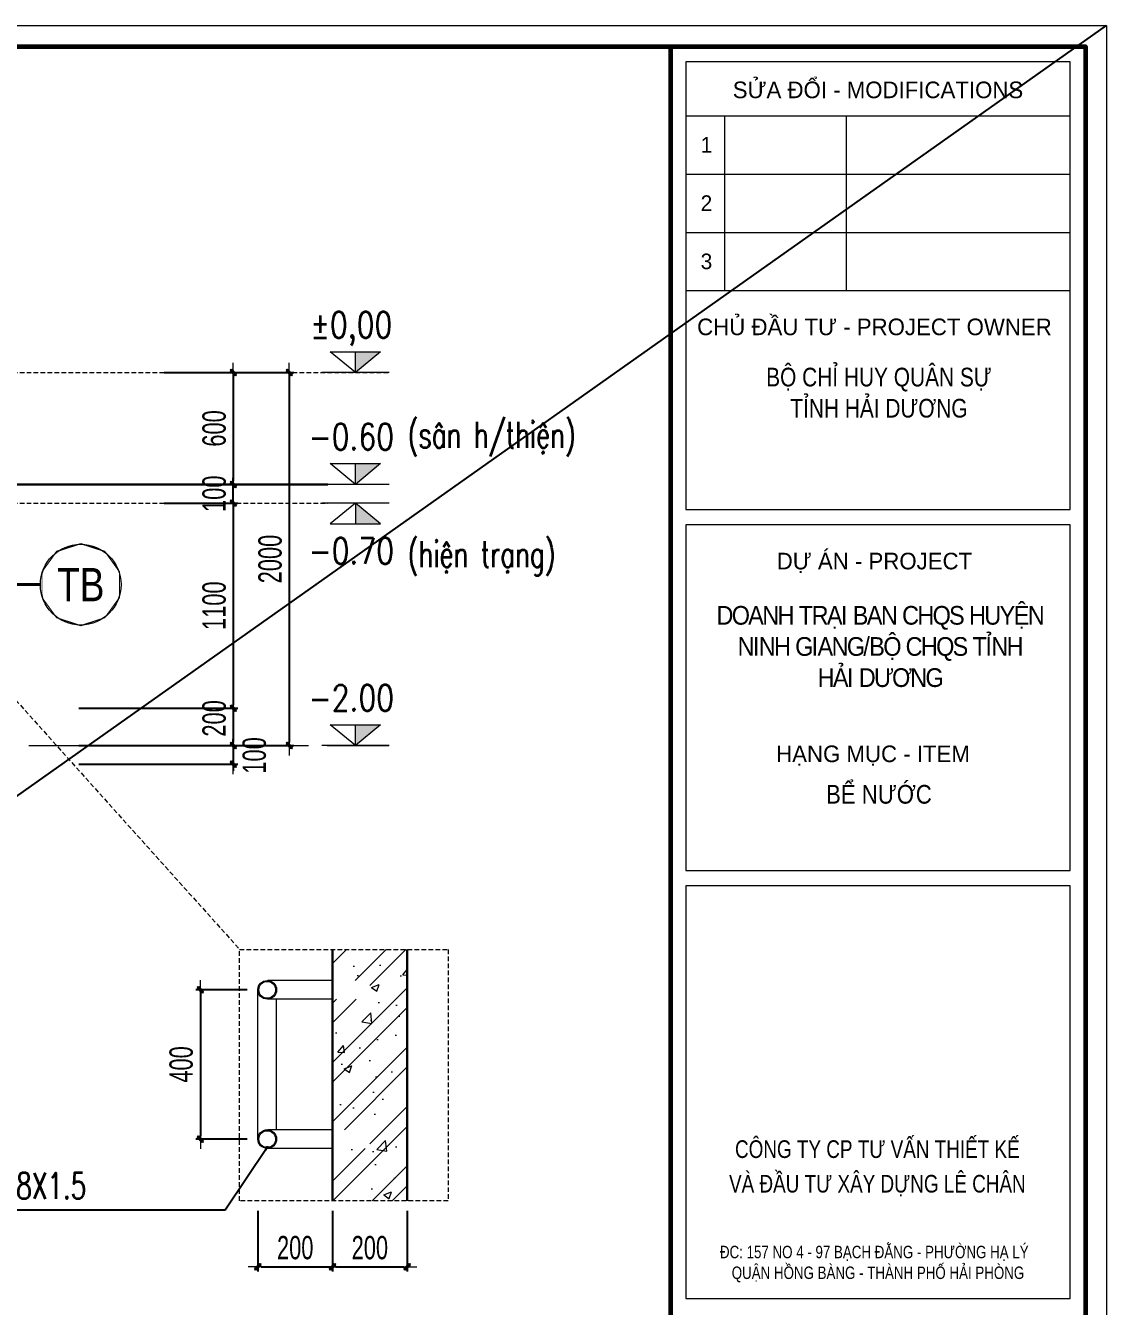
# Model space of a CAD drawing. Header units: millimetres. Extents: x -85362 to 12792, y -54701 to -36522.
# Drawn here: x -44415 to -38622, y -43387 to -36522 of the extents above; entities that cross this region are included whole.
import ezdxf
from ezdxf.enums import TextEntityAlignment as Align

# ---------------------------------------------------------------- set-up
doc = ezdxf.new("R2010")
doc.units = ezdxf.units.MM
doc.header["$MEASUREMENT"] = 0
doc.header["$PDMODE"] = 32
for name, pattern in [('CENTERX2', [4, 2.5, -0.5, 0.5, -0.5]), ('DASHDOT', [1, 0.5, -0.25, 0, -0.25]), ('HIDDEN', [0.375, 0.25, -0.125])]:
    doc.linetypes.add(name, pattern=pattern)
doc.layers.get('Defpoints').update_dxf_attribs({"color": 1})
for name, color, linetype, lineweight in [('08. Net Text', 3, 'Continuous', 13), ('Khungten_LCDI', 7, 'Continuous', 5), ('LC Dim', 8, 'Continuous', 18), ('LC Hatch', 252, 'Continuous', 9), ('LC ISO', 153, 'Continuous', 13), ('LC MANH DUT', 35, 'HIDDEN', 5), ('LC Net dam 1', 30, 'Continuous', 30), ('LC Net dam2', 6, 'Continuous', 40), ('LC Net manh', 239, 'Continuous', 5), ('LC Net thay', 7, 'Continuous', 25), ('LC Net truc', 79, 'DASHDOT', 13), ('LC Text1', 3, 'Continuous', 20), ('LC Text2', 7, 'Continuous', 25)]:
    doc.layers.add(name, color=color, linetype=linetype, lineweight=lineweight)
doc.layers.add('KCS_Plotter', color=11, linetype='Continuous', plot=False)
doc.styles.add('General text 2', font='arial.ttf')
doc.styles.add('HOATBIF', font='hoatbif.shx', dxfattribs={"width": 0.7})
doc.styles.add('Khungten', font='', dxfattribs={"width": 0.9, "height": 5000})
doc.styles.add('LC 3', font='vnsimli.shx', dxfattribs={"width": 0.75})
doc.styles.add('T1', font='Vnsimli.shx', dxfattribs={"width": 0.8})
doc.styles.add('Text Khung Ten', font='')
doc.styles.add('Title', font='', dxfattribs={"width": 0.8})
doc.styles.get('Khungten').set_extended_font_data('.VnAvantH')
doc.styles.get('Text Khung Ten').set_extended_font_data('.VnAvantH')
doc.styles.get('Title').set_extended_font_data('.VnBlackH')
doc.dimstyles.new('MONG', dxfattribs={"dimscale": 50, "dimtxt": 2.5, "dimasz": 0.35, "dimexe": 0.5, "dimexo": 0, "dimgap": 0.8, "dimtad": 1, "dimdec": 0, "dimzin": 0, "dimdsep": 46, "dimtxsty": 'HOATBIF', "dimblk1": 'DOT', "dimblk2": 'DOT', "dimsah": 1, "dimcen": -1, "dimdle": 1, "dimclrd": 256, "dimclre": 256, "dimclrt": 4, "dimadec": 3, "dimazin": 2, "dimtfac": 0.333333, "dimtdec": 0, "dimtix": 1, "dimtmove": 2, "dimatfit": 3, "dimldrblk": 'DOT', "dimfxl": 1, "dimtvp": 0.833333, "dimtolj": 1, "dimtzin": 0, "dimarcsym": 0})

# ---------------------------------------------------------------- blocks, each defined once
blk = doc.blocks.new('lcdi fix')
at = {"layer": 'Defpoints', "lineweight": 0}
blk.add_lwpolyline([(-1200, -14850), (-1200, 14850), (40800, 14850), (40800, -14850)], close=True, dxfattribs=at)
at = {"layer": 'Khungten_LCDI', "color": 5, "lineweight": 60}
blk.add_line((36600, 14650), (36600, -14650), dxfattribs=at)
at = {"layer": 'Khungten_LCDI', "color": 5, "lineweight": 25}
blk.add_line((40600, -14650), (40600, 14650), dxfattribs=at)
at = {"layer": 'Khungten_LCDI', "color": 9, "lineweight": 15}
for p, q in [((36750, 13981), (40450, 13981)), ((37123, 13981), (37123, 12297)), ((38293, 13981), (38293, 12297)), ((36750, 13420), (40450, 13420)), ((36750, 12858), (40450, 12858)), ((36750, 12297), (40450, 12297))]:
    blk.add_line(p, q, dxfattribs=at)
at = {"layer": 'Khungten_LCDI', "color": 5, "lineweight": 60}
blk.add_lwpolyline([(0, -14650), (0, 14650), (40600, 14650), (40600, -14650)], close=True, dxfattribs=at)
at = {"layer": 'Khungten_LCDI', "color": 9, "lineweight": 15}
for points in [[(36750, 10190), (40450, 10190), (40450, 14500), (36750, 14500)], [(36750, 6712), (40450, 6712), (40450, 10040), (36750, 10040)], [(36750, 2587), (40450, 2587), (40450, 6562), (36750, 6562)]]:
    blk.add_lwpolyline(points, close=True, dxfattribs=at)
at = {"color": 7, "style": 'Khungten'}
for s, p in [('söa ®æi - modifications', (38600, 14151)), ('chñ ®Çu t\xad - project owner', (38566, 11868)), ('dù ¸n - project', (38566, 9612)), ('h¹ng môc - item', (38552, 7755))]:
    blk.add_text(s, height=160, dxfattribs=at).set_placement(p, align=Align.CENTER)
at = {"color": 7, "style": 'Title', "width": 0.8}
for s, p in [('c«ng ty cp t\xad vÊn thiÕt kÕ', (38594, 3942)), ('vµ ®Çu t\xad x©y dùng lª ch©n', (38594, 3609))]:
    blk.add_text(s, height=170, dxfattribs=at).set_placement(p, align=Align.CENTER)
at = {"color": 4, "char_height": 180, "attachment_point": 5, "style": 'Khungten'}
for s, insert, width in [('{\\f.VnArialH|b0|i0|c0|p34;\\W0.8;Bé CHØ HUY QU¢N Sù TØNH h¶i d\xad¬ng}', (38609, 11313), 2315.24), ('{\\f.VnArialH|b0|i0|c0|p34;\\T0.9;doanh tr¹i ban chqs HUYÖN ninh giang/bé chqs tØnh \\Ph¶i d\xad¬ng}', (38617, 8868), 3461.98), ('{\\f.VnArialH|b0|i0|c0|p34;\\W0.85;bÓ n\xadíc}', (38609, 7444), 3815.43)]:
    blk.add_mtext(s, dxfattribs=dict(at, insert=insert, width=width))
at = {"color": 7, "insert": (38600, 3096), "char_height": 120, "attachment_point": 2, "style": 'Khungten'}
blk.add_mtext_dynamic_manual_height_columns('\\pxqc;{\\W0.8;®c: 157 no 4 - 97 b¹ch ®»ng - ph\xadêng h¹ lý   quËn hång bµng - thµnh phè h¶i phßng} ', width=3421.65, gutter_width=25, heights=[0], dxfattribs=at)
at = {"color": 7, "style": 'Khungten', "width": 0.8}
for tag, p in [('REVISION', (39499, -10746)), ('NGAYHT', (39546, -11609))]:
    blk.add_attdef(tag, text='', height=200, dxfattribs=at).set_placement(p, align=Align.CENTER)
at = {"layer": '08. Net Text', "color": 7, "style": 'Text Khung Ten'}
blk.add_text('1', height=150, dxfattribs=at).set_placement((36892, 13627))
at = {"layer": '08. Net Text', "color": 7, "ltscale": 2, "style": 'Text Khung Ten'}
for s, p in [('2', (36892, 13065)), ('3', (36892, 12504))]:
    blk.add_text(s, height=150, dxfattribs=at).set_placement(p)
at = {"layer": 'LC Text1', "style": 'Title', "width": 1.485915}
for tag, p, p2 in [('TENBANVE1', (36913, -8886), (40339, -8886)), ('TENBANVE2', (36913, -9562), (40339, -9562))]:
    blk.add_attdef(tag, text='', height=250, dxfattribs=at).set_placement(p, p2, align=Align.FIT)
at = {"layer": 'LC Text1', "style": 'Title', "width": 0.7}
blk.add_attdef('SOBANVE', text='', height=250, dxfattribs=at).set_placement((39562, -13896), align=Align.CENTER)
blk = doc.blocks.new('DOT')
at = {"layer": 'LC Dim'}
blk.add_line((-3, 0), (3, 0), dxfattribs=at)
at = {"layer": 'LC Dim', "color": 4}
blk.add_line((-1, -1), (1, 1), dxfattribs=at)
blk.add_lwpolyline([(0.5, 1), (-1, -0.5), (-0.5, -1), (1, 0.5)], close=True, dxfattribs=at)
blk = doc.blocks.new('*D114')
at = {"layer": 'Defpoints', "color": 0, "ltscale": 2, "transparency": 16777216}
for p in [(-43671.9, -38381.2), (-43671.9, -38981.2), (-43301.4, -38981.2)]:
    blk.add_point(p, dxfattribs=at)
at = {"layer": 'LC Dim', "lineweight": -2, "ltscale": 2, "transparency": 16777216}
for p, q in [((-43671.9, -38381.2), (-43276.4, -38381.2)), ((-43301.4, -38398.7), (-43301.4, -38963.7)), ((-43671.9, -38981.2), (-43276.4, -38981.2))]:
    blk.add_line(p, q, dxfattribs=at)
at = {"layer": 'LC Dim', "lineweight": -2, "ltscale": 2, "transparency": 16777216, "xscale": 17.5, "yscale": 17.5, "zscale": 17.5}
for p, rotation in [((-43301.4, -38381.2), 90), ((-43301.4, -38981.2), 270)]:
    blk.add_blockref('DOT', p, dxfattribs=dict(at, rotation=rotation))
at = {"layer": 'LC Dim', "color": 4, "ltscale": 2, "transparency": 16777216, "insert": (-43403.9, -38681.2), "char_height": 125, "attachment_point": 5, "rotation": 90, "style": 'HOATBIF'}
blk.add_mtext('\\A1;600', dxfattribs=at)
blk = doc.blocks.new('*D110')
at = {"layer": 'Defpoints', "color": 0, "ltscale": 2, "transparency": 16777216}
for p in [(-43671.9, -39081.2), (-43671.9, -40181.2), (-43301.4, -40181.2)]:
    blk.add_point(p, dxfattribs=at)
at = {"layer": 'LC Dim', "lineweight": -2, "ltscale": 2, "transparency": 16777216}
for p, q in [((-43671.9, -39081.2), (-43276.4, -39081.2)), ((-43301.4, -39098.7), (-43301.4, -40163.7)), ((-43671.9, -40181.2), (-43276.4, -40181.2))]:
    blk.add_line(p, q, dxfattribs=at)
at = {"layer": 'LC Dim', "lineweight": -2, "ltscale": 2, "transparency": 16777216, "xscale": 17.5, "yscale": 17.5, "zscale": 17.5}
for p, rotation in [((-43301.4, -39081.2), 90), ((-43301.4, -40181.2), 270)]:
    blk.add_blockref('DOT', p, dxfattribs=dict(at, rotation=rotation))
at = {"layer": 'LC Dim', "color": 4, "ltscale": 2, "transparency": 16777216, "insert": (-43403.9, -39631.2), "char_height": 125, "attachment_point": 5, "rotation": 90, "style": 'HOATBIF'}
blk.add_mtext('\\A1;1100', dxfattribs=at)
blk = doc.blocks.new('*D111')
at = {"layer": 'Defpoints', "color": 0, "ltscale": 2, "transparency": 16777216}
for p in [(-44128.7, -40181.2), (-44128.7, -40381.2), (-43301.4, -40381.2)]:
    blk.add_point(p, dxfattribs=at)
at = {"layer": 'LC Dim', "lineweight": -2, "ltscale": 2, "transparency": 16777216}
for p, q in [((-44128.7, -40181.2), (-43276.4, -40181.2)), ((-43301.4, -40198.7), (-43301.4, -40363.7)), ((-44128.7, -40381.2), (-43276.4, -40381.2))]:
    blk.add_line(p, q, dxfattribs=at)
at = {"layer": 'LC Dim', "lineweight": -2, "ltscale": 2, "transparency": 16777216, "xscale": 17.5, "yscale": 17.5, "zscale": 17.5}
for p, rotation in [((-43301.4, -40181.2), 90), ((-43301.4, -40381.2), 270)]:
    blk.add_blockref('DOT', p, dxfattribs=dict(at, rotation=rotation))
at = {"layer": 'LC Dim', "color": 4, "ltscale": 2, "transparency": 16777216, "insert": (-43403.9, -40235.4), "char_height": 125, "attachment_point": 5, "rotation": 90, "style": 'HOATBIF'}
blk.add_mtext('\\A1;200', dxfattribs=at)
blk = doc.blocks.new('*D112')
at = {"layer": 'Defpoints', "color": 0, "ltscale": 2, "transparency": 16777216}
for p in [(-44128.7, -40381.2), (-44128.7, -40481.2), (-43301.4, -40481.2)]:
    blk.add_point(p, dxfattribs=at)
at = {"layer": 'LC Dim', "lineweight": -2, "ltscale": 2, "transparency": 16777216}
for p, q in [((-43301.4, -40363.7), (-43301.4, -40346.2)), ((-44128.7, -40381.2), (-43276.4, -40381.2)), ((-43301.4, -40381.2), (-43301.4, -40481.2)), ((-44128.7, -40481.2), (-43276.4, -40481.2)), ((-43301.4, -40498.7), (-43301.4, -40516.2))]:
    blk.add_line(p, q, dxfattribs=at)
at = {"layer": 'LC Dim', "lineweight": -2, "ltscale": 2, "transparency": 16777216, "xscale": 17.5, "yscale": 17.5, "zscale": 17.5}
for p, rotation in [((-43301.4, -40381.2), 270), ((-43301.4, -40481.2), 90)]:
    blk.add_blockref('DOT', p, dxfattribs=dict(at, rotation=rotation))
at = {"layer": 'LC Dim', "color": 4, "ltscale": 2, "transparency": 16777216, "insert": (-43188.6, -40433.9), "char_height": 125, "attachment_point": 5, "rotation": 90, "style": 'HOATBIF'}
blk.add_mtext('\\A1;100', dxfattribs=at)
blk = doc.blocks.new('*D92')
at = {"layer": 'Defpoints', "color": 0, "ltscale": 2, "transparency": 16777216}
for p in [(-43671.9, -38381.2), (-44128.7, -40381.2), (-43001.4, -40381.2)]:
    blk.add_point(p, dxfattribs=at)
at = {"layer": 'LC Dim', "lineweight": -2, "ltscale": 2, "transparency": 16777216}
for p, q in [((-43671.9, -38381.2), (-42976.4, -38381.2)), ((-43001.4, -38398.7), (-43001.4, -40363.7)), ((-44128.7, -40381.2), (-42976.4, -40381.2))]:
    blk.add_line(p, q, dxfattribs=at)
at = {"layer": 'LC Dim', "lineweight": -2, "ltscale": 2, "transparency": 16777216, "xscale": 17.5, "yscale": 17.5, "zscale": 17.5}
for p, rotation in [((-43001.4, -38381.2), 90), ((-43001.4, -40381.2), 270)]:
    blk.add_blockref('DOT', p, dxfattribs=dict(at, rotation=rotation))
at = {"layer": 'LC Dim', "color": 4, "ltscale": 2, "transparency": 16777216, "insert": (-43103.9, -39381.2), "char_height": 125, "attachment_point": 5, "rotation": 90, "style": 'HOATBIF'}
blk.add_mtext('\\A1;2000', dxfattribs=at)
blk = doc.blocks.new('Caodo1')
at = {"layer": 'LC Text1'}
blk.add_hatch(color=4, dxfattribs=at).paths.add_polyline_path([(0, 200), (0, 0), (243, 200)])
at = {"layer": 'LC Text1', "color": 4}
for p, q in [((0, 0), (0, 200)), ((324, 0), (-324, 0))]:
    blk.add_line(p, q, dxfattribs=at)
blk.add_lwpolyline([(-243, 200), (243, 200), (0, 0), (0, 0)], close=True, dxfattribs=at)
at = {"layer": 'LC Text1', "color": 4, "style": 'T1', "width": 0.8}
blk.add_attdef('%%P0,00', text='', height=250, dxfattribs=at).set_placement((-39, 460), align=Align.MIDDLE_CENTER)
blk = doc.blocks.new('*D37')
at = {"layer": 'Defpoints', "color": 0, "ltscale": 2, "transparency": 16777216}
for p in [(-43226.9, -41690.3), (-43478.1, -42490.3), (-43226.9, -42490.3)]:
    blk.add_point(p, dxfattribs=at)
at = {"layer": 'LC Dim', "lineweight": -2, "ltscale": 2, "transparency": 16777216}
for p, q in [((-43226.9, -41690.3), (-43503.1, -41690.3)), ((-43478.1, -41707.8), (-43478.1, -42472.8)), ((-43226.9, -42490.3), (-43503.1, -42490.3))]:
    blk.add_line(p, q, dxfattribs=at)
at = {"layer": 'LC Dim', "lineweight": -2, "ltscale": 2, "transparency": 16777216, "xscale": 17.5, "yscale": 17.5, "zscale": 17.5}
for p, rotation in [((-43478.1, -41690.3), 90), ((-43478.1, -42490.3), 270)]:
    blk.add_blockref('DOT', p, dxfattribs=dict(at, rotation=rotation))
at = {"layer": 'LC Dim', "color": 4, "ltscale": 2, "transparency": 16777216, "insert": (-43580.6, -42090.3), "char_height": 125, "attachment_point": 5, "rotation": 90, "style": 'HOATBIF'}
blk.add_mtext('\\A1;400', dxfattribs=at)
blk = doc.blocks.new('*D38')
at = {"layer": 'Defpoints', "color": 0, "ltscale": 2, "transparency": 16777216}
for p in [(-43169.6, -42874.8), (-42769.6, -42874.8), (-42769.6, -43175.5)]:
    blk.add_point(p, dxfattribs=at)
at = {"layer": 'LC Dim', "lineweight": -2, "ltscale": 2, "transparency": 16777216}
for p, q in [((-43169.6, -42874.8), (-43169.6, -43200.5)), ((-42769.6, -42874.8), (-42769.6, -43200.5)), ((-43152.1, -43175.5), (-42787.1, -43175.5))]:
    blk.add_line(p, q, dxfattribs=at)
at = {"layer": 'LC Dim', "lineweight": -2, "ltscale": 2, "transparency": 16777216, "xscale": 17.5, "yscale": 17.5, "zscale": 17.5, "rotation": 180}
blk.add_blockref('DOT', (-43169.6, -43175.5), dxfattribs=at)
at = {"layer": 'LC Dim', "lineweight": -2, "ltscale": 2, "transparency": 16777216, "xscale": 17.5, "yscale": 17.5, "zscale": 17.5}
blk.add_blockref('DOT', (-42769.6, -43175.5), dxfattribs=at)
at = {"layer": 'LC Dim', "color": 4, "ltscale": 2, "transparency": 16777216, "insert": (-42969.6, -43073), "char_height": 125, "attachment_point": 5, "style": 'HOATBIF'}
blk.add_mtext('\\A1;200', dxfattribs=at)
blk = doc.blocks.new('*D39')
at = {"layer": 'Defpoints', "color": 0, "ltscale": 2, "transparency": 16777216}
for p in [(-42769.6, -42874.8), (-42369.6, -42874.8), (-42369.6, -43175.5)]:
    blk.add_point(p, dxfattribs=at)
at = {"layer": 'LC Dim', "lineweight": -2, "ltscale": 2, "transparency": 16777216}
for p, q in [((-42769.6, -42874.8), (-42769.6, -43200.5)), ((-42369.6, -42874.8), (-42369.6, -43200.5)), ((-42752.1, -43175.5), (-42387.1, -43175.5))]:
    blk.add_line(p, q, dxfattribs=at)
at = {"layer": 'LC Dim', "lineweight": -2, "ltscale": 2, "transparency": 16777216, "xscale": 17.5, "yscale": 17.5, "zscale": 17.5, "rotation": 180}
blk.add_blockref('DOT', (-42769.6, -43175.5), dxfattribs=at)
at = {"layer": 'LC Dim', "lineweight": -2, "ltscale": 2, "transparency": 16777216, "xscale": 17.5, "yscale": 17.5, "zscale": 17.5}
blk.add_blockref('DOT', (-42369.6, -43175.5), dxfattribs=at)
at = {"layer": 'LC Dim', "color": 4, "ltscale": 2, "transparency": 16777216, "insert": (-42569.6, -43073), "char_height": 125, "attachment_point": 5, "style": 'HOATBIF'}
blk.add_mtext('\\A1;200', dxfattribs=at)
blk = doc.blocks.new('*D23')
at = {"layer": 'Defpoints', "color": 0, "ltscale": 2, "transparency": 16777216}
for p in [(-43671.9, -38981.2), (-43301.4, -38981.2), (-43671.9, -39081.2)]:
    blk.add_point(p, dxfattribs=at)
at = {"layer": 'LC Dim', "lineweight": -2, "ltscale": 2, "transparency": 16777216}
for p, q in [((-43671.9, -38981.2), (-43276.4, -38981.2)), ((-43301.4, -38963.7), (-43301.4, -38946.2)), ((-43301.4, -39081.2), (-43301.4, -38981.2)), ((-43671.9, -39081.2), (-43276.4, -39081.2)), ((-43301.4, -39098.7), (-43301.4, -39116.2))]:
    blk.add_line(p, q, dxfattribs=at)
at = {"layer": 'LC Dim', "lineweight": -2, "ltscale": 2, "transparency": 16777216, "xscale": 17.5, "yscale": 17.5, "zscale": 17.5}
for p, rotation in [((-43301.4, -38981.2), 270), ((-43301.4, -39081.2), 90)]:
    blk.add_blockref('DOT', p, dxfattribs=dict(at, rotation=rotation))
at = {"layer": 'LC Dim', "color": 4, "ltscale": 2, "transparency": 16777216, "insert": (-43403.9, -39031.2), "char_height": 125, "attachment_point": 5, "rotation": 90, "style": 'HOATBIF'}
blk.add_mtext('\\A1;100', dxfattribs=at)
blk = doc.blocks.new('*U6')
at = {"layer": 'Defpoints'}
blk.add_lwpolyline([(0, 4.25), (-2.5, 3.44), (-4.04, 1.31), (-4.04, -1.31), (-2.5, -3.44), (0, -4.25), (2.5, -3.44), (4.04, -1.31), (4.04, 1.31), (2.5, 3.44)], close=True, dxfattribs=at)
at = {"layer": 'LC Text1', "style": 'General text 2', "width": 0.8, "flags": 8}
blk.add_attdef('SYMBOL', text='', height=3.5, dxfattribs=at).set_placement((0, 0), align=Align.MIDDLE_CENTER)
blk.add_wipeout([(0, 4.25), (-2.5, 3.44), (-4.04, 1.31), (-4.04, -1.31), (-2.5, -3.44), (0, -4.25), (2.5, -3.44), (4.04, -1.31), (4.04, 1.31), (2.5, 3.44)]).dxf.layer = 'Defpoints'
at = {"layer": 'LC ISO'}
blk.add_circle((0, 0), 4.25, dxfattribs=at)

msp = doc.modelspace()

# ---------------------------------------------------------------- hatches: boundary and pattern name
at = {"layer": 'LC Hatch', "ltscale": 2}
h = msp.add_hatch(dxfattribs=at)
h.set_pattern_fill('BTCT', color=256, scale=60)
h.set_pattern_definition([(50, (19676.3, -31499.92), (430.3561, -37.6513), [45, -495]), (355, (19676.3, -31499.92), (-83.2508, 451.3153), [36, -396]), (100.4514, (19712.17, -31503.06), (347.1056, 413.6637), [38.244, -420.6853]), (46.1842, (19676.3, -31379.9), (640.3446, -99.3114), [67.5, -742.5]), (96.6356, (19729.7, -31388.2), (560.7976, 584.471), [57.366, -631.028]), (351.1842, (19676.3, -31379.9), (560.797, 584.471), [54, -594]), (21, (19736.3, -31409.92), (358.1442, -241.5713), [45, -495]), (326, (19736.3, -31409.92), (145.9892, 435.09), [36, -396]), (71.4514, (19766.15, -31430.06), (504.1336, 193.5183), [38.244, -420.6853]), (37.5, (19676.31, -31499.92), (7.2959, 199.7363), [0, -391.2, 0, -402, 0, -397.5]), (7.5, (19676.3, -31499.92), (157.8417, 236.647), [0, -229.2, 0, -382.2, 0, -151.5]), (327.5, (19542.51, -31499.92), (320.29346, -13.53292), [0, -150, 0, -468, 0, -621]), (317.5, (19482.5, -31499.92), (349.9117, 60.063), [0, -195, 0, -310.8, 0, -441]), (45, (19676.3, -31499.92), (-159.099, 159.099), []), (45, (19782.38, -31499.92), (-159.099, 159.099), [])])
h.paths.add_polyline_path([(-42369.6, -41474), (-42769.6, -41474), (-42769.6, -41640.4), (-42569.6, -41640.4), (-42569.6, -41740.4), (-42769.6, -41740.4), (-42769.6, -42440.4), (-42569.6, -42440.4), (-42569.6, -42540.4), (-42769.6, -42540.4), (-42769.6, -42821.1), (-42369.6, -42821.1)])

# ---------------------------------------------------------------- linework, layer by layer
at = {"layer": 'KCS_Plotter', "ltscale": 2}
msp.add_line((-61992.2, -53048), (-38622, -36522), dxfattribs=at)
at = {"layer": 'LC MANH DUT', "ltscale": 100}
for p, q in [((-44784, -38381.2), (-42467, -38381.2)), ((-44784, -39081.2), (-42795.7, -39081.2)), ((-44693.3, -39886.1), (-43267.4, -41474))]:
    msp.add_line(p, q, dxfattribs=at)
msp.add_lwpolyline([(-43267.4, -41474), (-42150.1, -41474), (-42150.1, -42821.1), (-43267.4, -42821.1)], close=True, dxfattribs=at)
at = {"layer": 'LC Net dam 1'}
for p, q in [((-44784, -38981.2), (-42795.7, -38981.2)), ((-42769.6, -41474), (-42769.6, -41740.4)), ((-42369.6, -41474), (-42369.6, -42821.1)), ((-42769.6, -41740.4), (-42769.6, -42540.4)), ((-42769.6, -42540.4), (-42769.6, -42821.1))]:
    msp.add_line(p, q, dxfattribs=at)
at = {"layer": 'LC Net dam2', "ltscale": 2}
msp.add_line((-45307.5, -39518.5), (-44335.5, -39518.5), dxfattribs=at)
at = {"layer": 'LC Net manh'}
for p, q in [((-42769.6, -41640.4), (-43116.6, -41640.4)), ((-43169.6, -42489.2), (-43169.4, -41685.5)), ((-42769.6, -41740.4), (-43116.6, -41740.4)), ((-43070, -42440.4), (-43069.9, -41740.4)), ((-42769.6, -42440.4), (-43116.6, -42440.4)), ((-42769.6, -42540.4), (-43116.6, -42540.4))]:
    msp.add_line(p, q, dxfattribs=at)
for centre, radius in [((-43119.6, -41690.3), 50), ((-43119.6, -41690.3), 45), ((-43119.6, -42490.3), 50), ((-43119.6, -42490.3), 45)]:
    msp.add_circle(centre, radius, dxfattribs=at)
at = {"layer": 'LC Net truc', "linetype": 'CENTERX2', "ltscale": 200}
msp.add_line((-44397.8, -40381.2), (-42467, -40381.2), dxfattribs=at)

# ---------------------------------------------------------------- block references
at = {"layer": 'LC Net thay', "xscale": 0.5564333287421314, "yscale": 0.5564333287421314, "zscale": 0.5564333287421314}
msp.add_blockref('lcdi fix', (-61324.5, -44785), dxfattribs=at)
at = {"layer": 'LC Text1'}
ref = msp.add_blockref('Caodo1', (-42647.1, -38381.2), dxfattribs=dict(at, xscale=0.5564333143095604, yscale=0.5564333143095604, zscale=0.5564333143095604))
ref.add_attrib('%%P0,00', '%%p0,00', dxfattribs={"layer": 'LC Text2', "color": 4, "height": 139.11, "style": 'T1', "width": 0.8}).set_placement((-42668.9, -38125.5), align=Align.MIDDLE_CENTER)
ref = msp.add_blockref('Caodo1', (-42647.1, -38981.2), dxfattribs=dict(at, xscale=0.5564333143095604, yscale=0.5564333143095604, zscale=0.5564333143095604))
ref.add_attrib('%%P0,00', '-0.60', dxfattribs={"layer": 'LC Text2', "color": 4, "height": 139.11, "style": 'T1', "width": 0.8}).set_placement((-42668.9, -38725.5), align=Align.MIDDLE_CENTER)
ref = msp.add_blockref('Caodo1', (-42647.1, -39081.2), dxfattribs=dict(at, xscale=-0.5564333143095604, yscale=0.5564333143095604, zscale=0.5564333143095604, rotation=180))
ref.add_attrib('%%P0,00', '-0.70', dxfattribs={"layer": 'LC Text2', "color": 4, "height": 139.11, "style": 'T1', "width": 0.8}).set_placement((-42668.9, -39336.9), align=Align.MIDDLE_CENTER)
ref = msp.add_blockref('Caodo1', (-42647.1, -40381.2), dxfattribs=dict(at, xscale=0.5564333143095604, yscale=0.5564333143095604, zscale=0.5564333143095604))
ref.add_attrib('%%P0,00', '-2.00', dxfattribs={"layer": 'LC Text2', "color": 4, "height": 139.11, "style": 'T1', "width": 0.8}).set_placement((-42668.9, -40125.5), align=Align.MIDDLE_CENTER)

# ---------------------------------------------------------------- texts
at = {"layer": 'LC Text1', "color": 3, "style": 'LC 3', "width": 0.7}
for s, p in [('(s©n h/thiÖn)', (-42367.5, -38784.6)), ('(hiÖn tr¹ng)', (-42367.5, -39424.1)), ('thang inox 304 kt:50.8X1.5', (-45917.5, -42810))]:
    msp.add_text(s, height=139.123, dxfattribs=at).set_placement(p)

# ---------------------------------------------------------------- dimensions: what is measured, and where the dimension line sits
at = {"layer": 'LC Dim', "ltscale": 2}
for base, p1, p2, picture, middle in [((-43001.4, -40381.2), (-43671.9, -38381.2), (-44128.7, -40381.2), '*D92', (-43103.9, -39381.2)), ((-43301.4, -38981.2), (-43671.9, -38381.2), (-43671.9, -38981.2), '*D114', (-43403.9, -38681.2)), ((-43301.4, -38981.2), (-43671.9, -39081.2), (-43671.9, -38981.2), '*D23', (-43403.9, -39031.2)), ((-43301.4, -40181.2), (-43671.9, -39081.2), (-43671.9, -40181.2), '*D110', (-43403.9, -39631.2))]:
    dim = msp.add_linear_dim(base=base, p1=p1, p2=p2, angle=90, dimstyle='MONG', dxfattribs=at)
    dim.commit()
    dim.dimension.update_dxf_attribs({"geometry": picture, "text_midpoint": middle})
for base, p1, p2, picture, middle in [((-43301.4, -40381.2), (-44128.7, -40181.2), (-44128.7, -40381.2), '*D111', (-43403.9, -40235.4)), ((-43301.4, -40481.2), (-44128.7, -40381.2), (-44128.7, -40481.2), '*D112', (-43188.6, -40433.9))]:
    dim = msp.add_linear_dim(base=base, p1=p1, p2=p2, angle=90, dimstyle='MONG', dxfattribs=at)
    dim.commit()
    dim.dimension.update_dxf_attribs({"geometry": picture, "text_midpoint": middle, "dimtype": 160})
dim = msp.add_linear_dim(base=(-43478.1, -42490.3), p1=(-43226.9, -41690.3), p2=(-43226.9, -42490.3), angle=90, dimstyle='MONG', override={"dimlfac": 0.5}, dxfattribs=at)
dim.commit()
dim.dimension.update_dxf_attribs({"geometry": '*D37', "text_midpoint": (-43580.6, -42090.3)})
for base, p1, p2, picture, middle in [((-42769.6, -43175.5), (-43169.6, -42874.8), (-42769.6, -42874.8), '*D38', (-42969.6, -43073)), ((-42369.6, -43175.5), (-42769.6, -42874.8), (-42369.6, -42874.8), '*D39', (-42569.6, -43073))]:
    dim = msp.add_linear_dim(base=base, p1=p1, p2=p2, dimstyle='MONG', override={"dimlfac": 0.5}, dxfattribs=at)
    dim.commit()
    dim.dimension.update_dxf_attribs({"geometry": picture, "text_midpoint": middle})

# ---------------------------------------------------------------- leaders
msp.add_leader([(-43119.6, -42535.3), (-43345.3, -42871.7), (-45933.9, -42871.7)], dimstyle='MONG', override={"dimlfac": 0.5}, dxfattribs=at)

# ---------------------------------------------------------------- next in the draw order: block references
at = {"layer": 'LC Net manh'}
ref = msp.add_blockref('*U6', (-44119.2, -39518.5), dxfattribs=dict(at, xscale=50.90382884788228, yscale=50.90382884788228, zscale=50.90382884788228))
ref.add_attrib('SYMBOL', 'TB', dxfattribs={"layer": 'LC Text1', "height": 178.16, "style": 'General text 2', "width": 0.8}).set_placement((-44119.2, -39518.5), align=Align.MIDDLE_CENTER)

doc.saveas('drawing.dxf')
